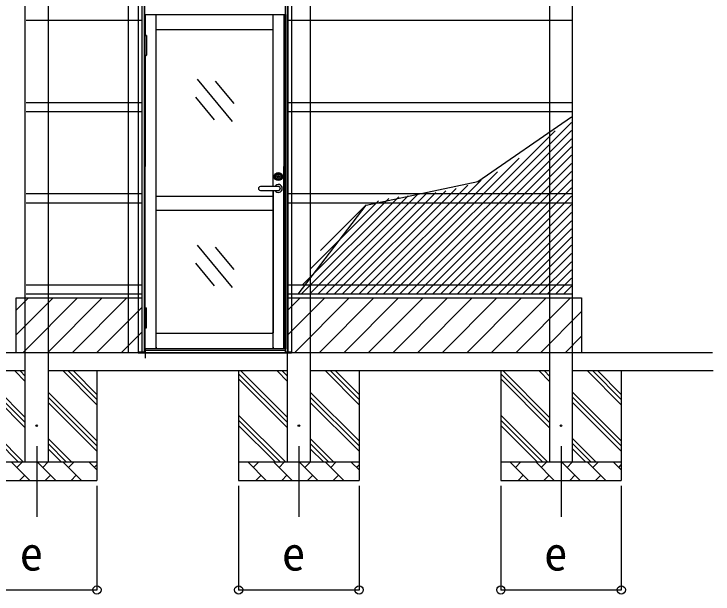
# Model space of a CAD drawing. Units: millimetres, scale not verified. Extents: x -13125 to 13125, y -19494 to 19412.
# Drawn here: x -10919 to -7090, y -14368 to -11189 of the extents above; entities that cross this region are included whole.
import ezdxf
from ezdxf.enums import TextEntityAlignment as Align

# ---------------------------------------------------------------- set-up
doc = ezdxf.new("R2010")
doc.units = ezdxf.units.MM
doc.header["$LTSCALE"] = 70
for name, color, linetype in [('0-4_YKK_12', 2, 'Continuous'), ('0-6_YKK_A1', 4, 'Continuous'), ('0-7_YKK_D', 6, 'Continuous')]:
    doc.layers.add(name, color=color, linetype=linetype)
doc.styles.add('ＭＳ ゴシック', font='')
doc.styles.get('ＭＳ ゴシック').set_extended_font_data('MS Gothic')

msp = doc.modelspace()

# ---------------------------------------------------------------- linework, layer by layer
at = {"layer": '0-4_YKK_12'}
for p, q in [((-10795, -13556.67), (-10795, -13945)), ((-9358.5, -13556.67), (-9358.5, -13945)), ((-7922, -13556.67), (-7922, -13945))]:
    msp.add_line(p, q, dxfattribs=at)
at = {"layer": '0-6_YKK_A1'}
for p, q in [((-10857.5, -12963.99), (-10857.5, -10405)), ((-10732.5, -10405), (-10732.5, -12961.99)), ((-9421, -12961.99), (-9421, -10405)), ((-9296, -10404.98), (-9296, -12961.99)), ((-7984.5, -10404.98), (-7984.5, -12961.99)), ((-7859.5, -12963.99), (-7859.5, -10405)), ((-10292.5, -13045), (-10292.5, -10622.2)), ((-10219, -10749), (-10219, -13043)), ((-10217.5, -13045), (-10217.5, -10749)), ((-10204, -10749), (-10204, -11191.5)), ((-9419, -10749), (-9419, -13043)), ((-9434, -11142.5), (-9434, -11191.5)), ((-10204, -11192), (-10200, -11192)), ((-10204, -11194.25), (-10200, -11194.25)), ((-10204, -11198.25), (-10200, -11198.25)), ((-10204, -11200.5), (-10200, -11200.5)), ((-10200, -11191.5), (-10200, -11306.5)), ((-10200, -11191.5), (-9431, -11191.5)), ((-10140, -13024.5), (-10140, -11191.5)), ((-9500, -12134.5), (-9500, -11191.5)), ((-9441, -11191.5), (-9441, -12024.5)), ((-9436.88, -11191.5), (-9436.88, -12024.5)), ((-9431, -11191.5), (-9431, -13024.5)), ((-10219, -11225), (-10852.5, -11225)), ((-7864.5, -11225), (-9419, -11225)), ((-9500, -11276.5), (-10140, -11276.5)), ((-10205.5, -11306.5), (-10206.5, -11307.5)), ((-10206.5, -11307.5), (-10193.5, -11307.5)), ((-10206.5, -11307.5), (-10206.5, -11415.5)), ((-10205.5, -11306.5), (-10194.5, -11306.5)), ((-10204, -11307.5), (-10204, -11415.5)), ((-10196, -11307.5), (-10196, -11415.5)), ((-10193.5, -11307.5), (-10194.5, -11306.5)), ((-10193.5, -11307.5), (-10193.5, -11415.5)), ((-10206.5, -11415.5), (-10205.5, -11416.5)), ((-10206.5, -11415.5), (-10193.5, -11415.5)), ((-10205.5, -11416.5), (-10194.5, -11416.5)), ((-10200, -11416.5), (-10200, -12024.5)), ((-10194.5, -11416.5), (-10193.5, -11415.5)), ((-9915.22, -11547.1), (-9724.77, -11778.9)), ((-9816.7, -11556.75), (-9715.12, -11680.37)), ((-10219, -11675), (-10852.5, -11675)), ((-9924.87, -11645.63), (-9823.3, -11769.25)), ((-7864.5, -11675), (-9419, -11675)), ((-10219, -11725), (-10852.5, -11725)), ((-7864.5, -11725), (-9419, -11725)), ((-8806.33, -12725), (-7864.5, -11783.16)), ((-8851.24, -12725), (-7954.77, -11828.53)), ((-8761.43, -12725), (-7864.5, -11828.06)), ((-8716.53, -12725), (-7864.5, -11872.96)), ((-8671.63, -12725), (-7864.5, -11917.86)), ((-8896.14, -12725), (-8150.74, -11979.6)), ((-8626.73, -12725), (-7864.5, -11962.77)), ((-10200, -12800.5), (-10200, -12024.5)), ((-9441, -13024.5), (-9441, -12024.5)), ((-9436.88, -13024.5), (-9436.88, -12024.5)), ((-8581.83, -12725), (-7864.5, -12007.67)), ((-8941.04, -12725), (-8270.86, -12054.82)), ((-8536.93, -12725), (-7864.5, -12052.57)), ((-9474.75, -12078.95), (-9475.35, -12078.95)), ((-9475.35, -12080.31), (-9475.35, -12078.95)), ((-9473.9, -12081.15), (-9475.35, -12080.31)), ((-9474.75, -12078.95), (-9473.36, -12079.75)), ((-9472.35, -12081.15), (-9473.9, -12081.15)), ((-9472.35, -12081.15), (-9471.65, -12079.95)), ((-9469.9, -12078.75), (-9472.1, -12078.75)), ((-9470.34, -12079.95), (-9471.65, -12079.95)), ((-9469.65, -12081.15), (-9470.34, -12079.95)), ((-9469.9, -12078.75), (-9469.32, -12079.75)), ((-9468.1, -12081.15), (-9469.65, -12081.15)), ((-9468.63, -12079.75), (-9469.32, -12079.75)), ((-9467.25, -12078.95), (-9468.63, -12079.75)), ((-9468.1, -12081.15), (-9466.65, -12080.31)), ((-9466.65, -12078.95), (-9467.25, -12078.95)), ((-9466.65, -12080.31), (-9466.65, -12078.95)), ((-8985.94, -12725), (-8360.36, -12099.42)), ((-8492.03, -12725), (-7864.5, -12097.47)), ((-9470.83, -12134.5), (-9569.5, -12134.5)), ((-9030.84, -12725), (-8433.53, -12127.68)), ((-10219, -12175), (-10852.5, -12175)), ((-9569.5, -12155.5), (-9470.83, -12155.5)), ((-9500, -13024.5), (-9500, -12155.5)), ((-9500, -12160), (-9500, -12936)), ((-7864.5, -12175), (-9419, -12175)), ((-9210.45, -12725), (-8659.04, -12173.59)), ((-9165.55, -12725), (-8607.31, -12166.76)), ((-9120.64, -12725), (-8553.62, -12157.97)), ((-9075.74, -12725), (-8496.55, -12145.8)), ((-8447.12, -12725), (-7864.5, -12142.37)), ((-9500, -12190), (-10140, -12190)), ((-9345.15, -12725), (-8811.59, -12191.44)), ((-9337.15, -12672.1), (-8864.78, -12199.73)), ((-9300.25, -12725), (-8760.33, -12185.07)), ((-9293.12, -12583.17), (-8922.12, -12212.17)), ((-9255.35, -12725), (-8709.77, -12179.42)), ((-8402.22, -12725), (-7864.5, -12187.27)), ((-10219, -12225), (-10852.5, -12225)), ((-7864.5, -12225), (-9419, -12225)), ((-9240.02, -12485.16), (-8989.94, -12235.08)), ((-8357.32, -12725), (-7864.5, -12232.17)), ((-9500, -12266), (-10140, -12266)), ((-8312.42, -12725), (-7864.5, -12277.08)), ((-8267.52, -12725), (-7864.5, -12321.98)), ((-8222.62, -12725), (-7864.5, -12366.88)), ((-8177.72, -12725), (-7864.5, -12411.78)), ((-9915.22, -12456.73), (-9724.77, -12688.52)), ((-9816.7, -12466.38), (-9715.12, -12590)), ((-8132.82, -12725), (-7864.5, -12456.68)), ((-8087.91, -12725), (-7864.5, -12501.58)), ((-9924.87, -12555.25), (-9823.3, -12678.88)), ((-8043.01, -12725), (-7864.5, -12546.48)), ((-7998.11, -12725), (-7864.5, -12591.38)), ((-7953.21, -12725), (-7864.5, -12636.29)), ((-10219, -12675), (-10852.5, -12675)), ((-7864.5, -12675), (-9419, -12675)), ((-7908.31, -12725), (-7864.5, -12681.19)), ((-10907.5, -12812.46), (-10840.04, -12745)), ((-10907.5, -12947.16), (-10705.34, -12745)), ((-10870.63, -13045), (-10570.63, -12745)), ((-10219, -12725), (-10852.5, -12725)), ((-10735.93, -13045), (-10435.93, -12745)), ((-10601.23, -13045), (-10301.23, -12745)), ((-7864.5, -12725), (-9419, -12725)), ((-9419, -12812.46), (-9351.54, -12745)), ((-9419, -12947.16), (-9216.84, -12745)), ((-9382.13, -13045), (-9082.13, -12745)), ((-9247.43, -13045), (-8947.43, -12745)), ((-9112.73, -13045), (-8812.73, -12745)), ((-8978.02, -13045), (-8678.02, -12745)), ((-8843.32, -13045), (-8543.32, -12745)), ((-8708.62, -13045), (-8408.62, -12745)), ((-8573.91, -13045), (-8273.91, -12745)), ((-8439.21, -13045), (-8139.21, -12745)), ((-8304.5, -13045), (-8004.5, -12745)), ((-8169.8, -13045), (-7869.8, -12745)), ((-10466.52, -13045), (-10219, -12797.48)), ((-10205.5, -12799.5), (-10206.5, -12800.5)), ((-10206.5, -12800.5), (-10193.5, -12800.5)), ((-10206.5, -12800.5), (-10206.5, -12908.5)), ((-10205.5, -12799.5), (-10194.5, -12799.5)), ((-10204, -12800.5), (-10204, -12908.5)), ((-10196, -12908.5), (-10196, -12800.5)), ((-10193.5, -12800.5), (-10194.5, -12799.5)), ((-10193.5, -12908.5), (-10193.5, -12800.5)), ((-8035.1, -13045), (-7809.5, -12819.4)), ((-10331.82, -13045), (-10219, -12932.18)), ((-10206.5, -12908.5), (-10205.5, -12909.5)), ((-10206.5, -12908.5), (-10193.5, -12908.5)), ((-10205.5, -12909.5), (-10194.5, -12909.5)), ((-10200, -13024.5), (-10200, -12908.5)), ((-10194.5, -12909.5), (-10193.5, -12908.5)), ((-9500, -12939.5), (-10140, -12939.5)), ((-9501, -12936), (-9501, -12933.86)), ((-7900.39, -13045), (-7809.5, -12954.11)), ((-10204, -13013), (-10200, -13013)), ((-10204, -13015.5), (-10200, -13015.5)), ((-10204, -13017.75), (-10200, -13017.75)), ((-10140, -13015.7), (-10140, -13024.5)), ((-9500, -13015.7), (-9500, -13024.5)), ((-7093.12, -13045), (-11486.4, -13045)), ((-10239.2, -13045.7), (-10239.2, -13043)), ((-10239.2, -13045.7), (-10204, -13045.7)), ((-10204, -13021.75), (-10200, -13021.75)), ((-10204, -13024), (-10200, -13024)), ((-10204, -13031.5), (-9434, -13031.5)), ((-10204, -13045), (-9434, -13045)), ((-9431, -13024.5), (-10200, -13024.5)), ((-10200, -13024.5), (-10200, -13074.62)), ((-9434, -13045.7), (-9398.8, -13045.7)), ((-9398.8, -13045.7), (-9398.8, -13043)), ((-10857.5, -13145), (-11496.84, -13145)), ((-10857.5, -13428.38), (-11125, -13160.88)), ((-10857.5, -13400.1), (-11112.6, -13145)), ((-10857.5, -13202.11), (-10914.61, -13145)), ((-10857.5, -13173.82), (-10886.32, -13145)), ((-9421, -13145), (-10732.5, -13145)), ((-10465, -13330.05), (-10650.05, -13145)), ((-10465, -13301.77), (-10621.77, -13145)), ((-10465, -13273.48), (-10593.48, -13145)), ((-10465, -13145), (-10465, -13745)), ((-9688.5, -13145), (-9688.5, -13745)), ((-9421, -13428.38), (-9688.5, -13160.88)), ((-9421, -13400.1), (-9676.1, -13145)), ((-9421, -13202.11), (-9478.11, -13145)), ((-9421, -13173.82), (-9449.82, -13145)), ((-7984.5, -13145), (-9296, -13145)), ((-9028.5, -13330.05), (-9213.55, -13145)), ((-9028.5, -13301.77), (-9185.27, -13145)), ((-9028.5, -13273.48), (-9156.98, -13145)), ((-9028.5, -13145), (-9028.5, -13745)), ((-8252, -13145), (-8252, -13745)), ((-7984.5, -13428.38), (-8252, -13160.88)), ((-7984.5, -13400.1), (-8239.6, -13145)), ((-7984.5, -13202.11), (-8041.61, -13145)), ((-7984.5, -13173.82), (-8013.32, -13145)), ((-7089.5, -13145), (-7859.5, -13145)), ((-7592, -13330.05), (-7777.05, -13145)), ((-7592, -13301.77), (-7748.77, -13145)), ((-7592, -13273.48), (-7720.48, -13145)), ((-7592, -13145), (-7592, -13745)), ((-10857.5, -13456.67), (-11125, -13189.17)), ((-9421, -13456.67), (-9688.5, -13189.17)), ((-7984.5, -13456.67), (-8252, -13189.17)), ((-10465, -13528.04), (-10732.5, -13260.54)), ((-10465, -13556.32), (-10732.5, -13288.82)), ((-9028.5, -13528.04), (-9296, -13260.54)), ((-9028.5, -13556.32), (-9296, -13288.82)), ((-7592, -13528.04), (-7859.5, -13260.54)), ((-7592, -13556.32), (-7859.5, -13288.82)), ((-10465, -13584.61), (-10732.5, -13317.11)), ((-9028.5, -13584.61), (-9296, -13317.11)), ((-7592, -13584.61), (-7859.5, -13317.11)), ((-10867.16, -13645), (-11125, -13387.16)), ((-9430.66, -13645), (-9688.5, -13387.16)), ((-7994.16, -13645), (-8252, -13387.16)), ((-10895.44, -13645), (-11125, -13415.44)), ((-9458.94, -13645), (-9688.5, -13415.44)), ((-8022.44, -13645), (-8252, -13415.44)), ((-9487.23, -13645), (-9688.5, -13443.73)), ((-8050.73, -13645), (-8252, -13443.73)), ((-10602.6, -13645), (-10732.5, -13515.1)), ((-9166.1, -13645), (-9296, -13515.1)), ((-7729.6, -13645), (-7859.5, -13515.1)), ((-10630.88, -13645), (-10732.5, -13543.38)), ((-9194.38, -13645), (-9296, -13543.38)), ((-7757.88, -13645), (-7859.5, -13543.38)), ((-10659.17, -13645), (-10732.5, -13571.67)), ((-9222.67, -13645), (-9296, -13571.67)), ((-7786.17, -13645), (-7859.5, -13571.67)), ((-10465, -13645), (-11125, -13645)), ((-10832.16, -13745), (-10932.16, -13645)), ((-10903.6, -13673.55), (-10875.05, -13645)), ((-10690.74, -13745), (-10790.74, -13645)), ((-10762.18, -13673.55), (-10733.63, -13645)), ((-10549.31, -13745), (-10649.31, -13645)), ((-10620.76, -13673.55), (-10592.21, -13645)), ((-10465, -13687.89), (-10507.89, -13645)), ((-10479.34, -13673.55), (-10465, -13659.21)), ((-9685.22, -13645), (-9688.5, -13641.72)), ((-9028.5, -13645), (-9688.5, -13645)), ((-9537.08, -13745), (-9637.08, -13645)), ((-9608.53, -13673.55), (-9579.97, -13645)), ((-9395.66, -13745), (-9495.66, -13645)), ((-9467.1, -13673.55), (-9438.55, -13645)), ((-9254.24, -13745), (-9354.24, -13645)), ((-9325.68, -13673.55), (-9297.13, -13645)), ((-9112.81, -13745), (-9212.81, -13645)), ((-9184.26, -13673.55), (-9155.71, -13645)), ((-9028.5, -13687.89), (-9071.39, -13645)), ((-9042.84, -13673.55), (-9028.5, -13659.21)), ((-8248.72, -13645), (-8252, -13641.72)), ((-7592, -13645), (-8252, -13645)), ((-8100.58, -13745), (-8200.58, -13645)), ((-8172.03, -13673.55), (-8143.47, -13645)), ((-7959.16, -13745), (-8059.16, -13645)), ((-8030.6, -13673.55), (-8002.05, -13645)), ((-7817.74, -13745), (-7917.74, -13645)), ((-7889.18, -13673.55), (-7860.63, -13645)), ((-7676.31, -13745), (-7776.31, -13645)), ((-7747.76, -13673.55), (-7719.21, -13645)), ((-7592, -13687.89), (-7634.89, -13645)), ((-7606.34, -13673.55), (-7592, -13659.21)), ((-11125, -13745), (-10465, -13745)), ((-10860.71, -13716.45), (-10889.26, -13745)), ((-10719.29, -13716.45), (-10747.84, -13745)), ((-10577.87, -13716.45), (-10606.42, -13745)), ((-9688.5, -13745), (-9028.5, -13745)), ((-9565.63, -13716.45), (-9594.19, -13745)), ((-9424.21, -13716.45), (-9452.76, -13745)), ((-9282.79, -13716.45), (-9311.34, -13745)), ((-9141.37, -13716.45), (-9169.92, -13745)), ((-8252, -13745), (-7592, -13745)), ((-8129.13, -13716.45), (-8157.69, -13745)), ((-7987.71, -13716.45), (-8016.26, -13745)), ((-7846.29, -13716.45), (-7874.84, -13745)), ((-7704.87, -13716.45), (-7733.42, -13745))]:
    msp.add_line(p, q, dxfattribs=at)
for points in [[(-10204, -10749), (-10239, -10749), (-10239, -13043), (-10204, -13043)], [(-9434, -10749), (-9399, -10749), (-9399, -13043), (-9434, -13043)], [(-10204, -13024.5), (-10204, -13045), (-10204, -11142.5)], [(-9363.08, -12725), (-8990.71, -12236.64), (-8378.95, -12107.47), (-7864.5, -11752.12)], [(-9363.08, -12725), (-8990.71, -12236.64), (-8378.95, -12107.47), (-7864.5, -11752.12)], [(-9472.1, -12078.75), (-9472.67, -12079.75), (-9473.36, -12079.75)], [(-10857.5, -13645), (-10857.5, -13045), (-10857.5, -12963.99)], [(-10732.5, -12961.99), (-10732.5, -13045), (-10732.5, -13645)], [(-9421, -13645), (-9421, -13045), (-9421, -12961.99)], [(-9296, -12961.99), (-9296, -13045), (-9296, -13645)], [(-7984.5, -12961.99), (-7984.5, -13045), (-7984.5, -13645)], [(-7859.5, -13645), (-7859.5, -13045), (-7859.5, -12963.99)], [(-10204, -13045.7), (-10204, -13043), (-10239.2, -13043)], [(-9434, -13024.5), (-9434, -13045), (-10204, -13045)], [(-9434, -13045.7), (-9434, -13043), (-9398.8, -13043)]]:
    msp.add_lwpolyline(points, dxfattribs=at)
for points in [[(-10907.5, -12745), (-10219, -12745), (-10219, -13045), (-10907.5, -13045)], [(-9419, -12745), (-7809.5, -12745), (-7809.5, -13045), (-9419, -13045)]]:
    msp.add_lwpolyline(points, close=True, dxfattribs=at)
for centre, radius in [((-9471, -12080), 22), ((-9471, -12080), 17), ((-9471, -12080), 14), ((-9471, -12080), 6.6), ((-10795, -13445), 4.5), ((-9358.5, -13445), 4.5), ((-7922, -13445), 4.5)]:
    msp.add_circle(centre, radius, dxfattribs=at)
for centre, radius, start, end in [((-9471, -12080), 2.75, 9.44209, 170.55791), ((-9471, -12080), 2.75, 204.71985, 335.28015), ((-9569.5, -12145), 10.5, 90, 270), ((-9471, -12145), 21.5, 209.23364, 150.76636), ((-9471, -12145), 11, 252.65856, 107.34144), ((-9470.83, -12145), 10.5, 270, 90)]:
    msp.add_arc(centre, radius, start, end, dxfattribs=at)
at = {"layer": '0-7_YKK_D'}
for p, q in [((-10465, -13775), (-10465, -14346)), ((-9688.5, -13775), (-9688.5, -14346)), ((-9028.5, -13775), (-9028.5, -14346)), ((-8252, -13775), (-8252, -14346)), ((-7592, -13775), (-7592, -14346)), ((-11125, -14345), (-10465, -14345)), ((-9688.5, -14345), (-9028.5, -14345)), ((-8252, -14345), (-7592, -14345))]:
    msp.add_line(p, q, dxfattribs=at)
for centre in [(-10465, -14345), (-9688.5, -14345), (-9028.5, -14345), (-8252, -14345), (-7592, -14345)]:
    msp.add_circle(centre, 22.5, dxfattribs=at)

# ---------------------------------------------------------------- texts
at = {"layer": '0-7_YKK_D', "style": 'ＭＳ ゴシック'}
for p in [(-10887.73, -14295), (-9451.23, -14295), (-8014.73, -14295)]:
    msp.add_text('e', height=187, dxfattribs=at).set_placement(p, align=Align.BOTTOM_LEFT)

doc.saveas('drawing.dxf')
